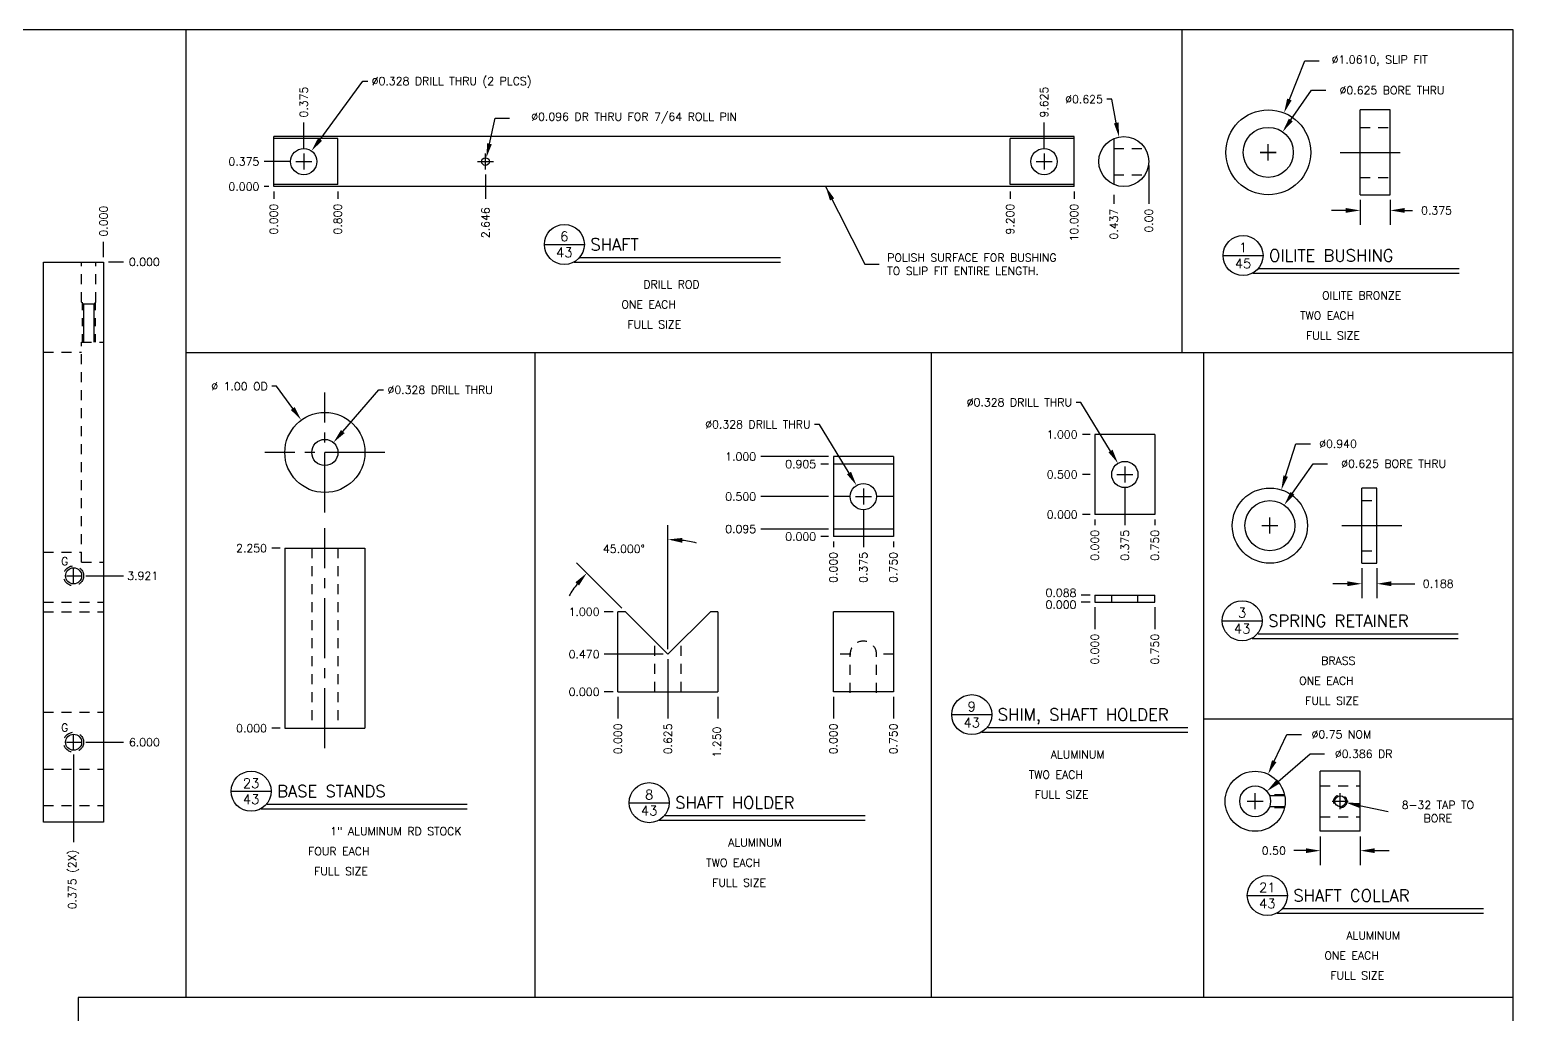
# Model space of a CAD drawing. Extents: x 0 to 33, y 0 to 21.
# Drawn here: x 14.46 to 33, y 8.7 to 21 of the extents above; entities that cross this region are included whole.
import ezdxf
from ezdxf.enums import TextEntityAlignment as Align

# ---------------------------------------------------------------- set-up
doc = ezdxf.new("R2010")
doc.units = 0
doc.header["$MEASUREMENT"] = 0
for name, pattern in [('CENTER2', [1.125, 0.75, -0.125, 0.125, -0.125]), ('DASHEDTHIN0', [0.157, 0.098, -0.059]), ('HIDDEN2', [0.1875, 0.125, -0.0625])]:
    doc.linetypes.add(name, pattern=pattern)
doc.layers.get('0').update_dxf_attribs({"linetype": 'CONTINUOUS'})
doc.layers.get('DEFPOINTS').update_dxf_attribs({"linetype": 'CONTINUOUS'})
for name, color, linetype in [('BORDER', 5, 'CONTINUOUS'), ('CENTER', 4, 'CENTER2'), ('DIM', 1, 'CONTINUOUS'), ('HIDDEN2', 6, 'HIDDEN2'), ('OBJECT', 3, 'CONTINUOUS'), ('TEXT', 1, 'CONTINUOUS')]:
    doc.layers.add(name, color=color, linetype=linetype)
doc.styles.add('ROMANS', font='romans')
doc.styles.add('SIMPLEX', font='simplex.shx')
doc.dimstyles.new('ESGMECH', dxfattribs={"dimtxt": 0.1, "dimasz": 0.18, "dimexe": 0.18, "dimexo": 0.0625, "dimgap": 0.06, "dimtad": 0, "dimtih": 1, "dimtoh": 1, "dimdec": 3, "dimzin": 0, "dimdsep": 46, "dimtxsty": 'SIMPLEX', "dimcen": 0.09, "dimclrd": 1, "dimclre": 1, "dimclrt": 1, "dimadec": 0, "dimazin": 0, "dimtfac": 1, "dimtdec": 4, "dimtofl": 0, "dimtmove": 0, "dimatfit": 3, "dimfxl": 1, "dimtolj": 1, "dimtzin": 0, "dimarcsym": 0})
doc.dimstyles.get("Standard").update_dxf_attribs({"dimtxt": 0.1, "dimasz": 0.18, "dimexe": 0.18, "dimexo": 0.063, "dimgap": 0.1, "dimtad": 0, "dimtih": 1, "dimtoh": 1, "dimdec": 3, "dimzin": 0, "dimdsep": 46, "dimtxsty": 'SIMPLEX', "dimcen": 0.1, "dimclrd": 1, "dimclre": 1, "dimclrt": 1, "dimadec": 0, "dimazin": 0, "dimtfac": 0.8, "dimtdec": 0, "dimtofl": 0, "dimtmove": 0, "dimatfit": 0, "dimfxl": 1, "dimtolj": 1, "dimtzin": 0, "dimarcsym": 0})
doc.dimstyles.new('STANDARD$0', dxfattribs={"dimtxt": 0.1, "dimasz": 0.18, "dimexe": 0.18, "dimexo": 0.063, "dimgap": 0.1, "dimtad": 0, "dimtih": 1, "dimtoh": 1, "dimdec": 3, "dimzin": 0, "dimdsep": 46, "dimtxsty": 'SIMPLEX', "dimcen": 0.1, "dimclrd": 1, "dimclre": 1, "dimclrt": 1, "dimadec": 0, "dimazin": 0, "dimtfac": 0.8, "dimtdec": 0, "dimtofl": 0, "dimtmove": 0, "dimatfit": 0, "dimfxl": 1, "dimtolj": 1, "dimtzin": 0, "dimarcsym": 0})
doc.dimstyles.new('STANDARD$3', dxfattribs={"dimtxt": 0.1, "dimasz": 0.18, "dimexe": 0.18, "dimexo": 0.063, "dimgap": 0.1, "dimtad": 0, "dimtih": 1, "dimtoh": 1, "dimdec": 3, "dimzin": 0, "dimdsep": 46, "dimtxsty": 'SIMPLEX', "dimcen": 0.1, "dimclrd": 1, "dimclre": 1, "dimclrt": 1, "dimadec": 0, "dimazin": 0, "dimtfac": 0.8, "dimtdec": 3, "dimtofl": 0, "dimtmove": 0, "dimatfit": 0, "dimfxl": 1, "dimtolj": 1, "dimtzin": 0, "dimarcsym": 0})
doc.dimstyles.new('STANDARD$6', dxfattribs={"dimtxt": 0.1, "dimasz": 0.18, "dimexe": 0.18, "dimexo": 0.063, "dimgap": 0.1, "dimtad": 0, "dimtih": 1, "dimtoh": 1, "dimdec": 3, "dimzin": 0, "dimdsep": 46, "dimtxsty": 'SIMPLEX', "dimcen": 0.1, "dimclrd": 1, "dimclre": 1, "dimclrt": 1, "dimadec": 0, "dimazin": 0, "dimtfac": 0.8, "dimtdec": 0, "dimtofl": 0, "dimtmove": 0, "dimatfit": 3, "dimfxl": 1, "dimtolj": 1, "dimtzin": 0, "dimarcsym": 0})
doc.dimstyles.new('STANDARD$7', dxfattribs={"dimtxt": 0.1, "dimasz": 0.18, "dimexe": 0.18, "dimexo": 0.063, "dimgap": 0.1, "dimtad": 0, "dimtih": 1, "dimtoh": 1, "dimdec": 3, "dimzin": 0, "dimdsep": 46, "dimtxsty": 'SIMPLEX', "dimcen": 0.1, "dimclrd": 1, "dimclre": 1, "dimclrt": 1, "dimadec": 0, "dimazin": 0, "dimtfac": 0.8, "dimtdec": 3, "dimtofl": 0, "dimtmove": 0, "dimatfit": 0, "dimfxl": 1, "dimtolj": 1, "dimtzin": 0, "dimarcsym": 0})

# ---------------------------------------------------------------- blocks, each defined once
blk = doc.blocks.new('*D28')
at = {"color": 1, "linetype": 'ByBlock', "transparency": 16777216}
blk.add_line((13.964, 44.949), (13.964, 45.137), dxfattribs=at)
at = {"layer": 'DEFPOINTS', "color": 0, "linetype": 'ByBlock', "transparency": 16777216}
for p in [(13.964, 45.137), (13.964, 44.887), (13.964, 44.887)]:
    blk.add_point(p, dxfattribs=at)
at = {"color": 1, "linetype": 'ByBlock', "transparency": 16777216, "insert": (13.964, 45.397), "char_height": 0.1, "attachment_point": 5, "rotation": 90, "style": 'SIMPLEX'}
blk.add_mtext('\\A1;0.000', dxfattribs=at)
blk = doc.blocks.new('*D29')
at = {"color": 1, "linetype": 'ByBlock', "transparency": 16777216}
blk.add_line((14.027, 44.887), (14.214, 44.887), dxfattribs=at)
at = {"layer": 'DEFPOINTS', "color": 0, "linetype": 'ByBlock', "transparency": 16777216}
for p in [(13.964, 44.887), (13.964, 44.887), (14.214, 44.887)]:
    blk.add_point(p, dxfattribs=at)
at = {"color": 1, "linetype": 'ByBlock', "transparency": 16777216, "insert": (14.474, 44.887), "char_height": 0.1, "attachment_point": 5, "style": 'SIMPLEX'}
blk.add_mtext('\\A1;0.000', dxfattribs=at)
blk = doc.blocks.new('*D30')
at = {"color": 1, "linetype": 'ByBlock', "transparency": 16777216}
blk.add_line((13.742, 40.966), (14.214, 40.966), dxfattribs=at)
at = {"layer": 'DEFPOINTS', "color": 0, "linetype": 'ByBlock', "transparency": 16777216}
for p in [(13.964, 44.887), (13.679, 40.966), (14.214, 40.966)]:
    blk.add_point(p, dxfattribs=at)
at = {"color": 1, "linetype": 'ByBlock', "transparency": 16777216, "insert": (14.453, 40.966), "char_height": 0.1, "attachment_point": 5, "style": 'SIMPLEX'}
blk.add_mtext('\\A1;3.921', dxfattribs=at)
blk = doc.blocks.new('*D31')
at = {"color": 1, "linetype": 'ByBlock', "transparency": 16777216}
blk.add_line((13.742, 38.887), (14.214, 38.887), dxfattribs=at)
at = {"layer": 'DEFPOINTS', "color": 0, "linetype": 'ByBlock', "transparency": 16777216}
for p in [(13.964, 44.887), (13.679, 38.887), (14.214, 38.887)]:
    blk.add_point(p, dxfattribs=at)
at = {"color": 1, "linetype": 'ByBlock', "transparency": 16777216, "insert": (14.474, 38.887), "char_height": 0.1, "attachment_point": 5, "style": 'SIMPLEX'}
blk.add_mtext('\\A1;6.000', dxfattribs=at)
blk = doc.blocks.new('*D32')
at = {"color": 1, "linetype": 'ByBlock', "transparency": 16777216}
blk.add_line((13.589, 38.734), (13.589, 37.637), dxfattribs=at)
at = {"layer": 'DEFPOINTS', "color": 0, "linetype": 'ByBlock', "transparency": 16777216}
for p in [(13.964, 44.887), (13.589, 38.797), (13.589, 37.637)]:
    blk.add_point(p, dxfattribs=at)
at = {"color": 1, "linetype": 'ByBlock', "transparency": 16777216, "insert": (13.589, 37.172), "char_height": 0.1, "attachment_point": 5, "rotation": 90, "style": 'SIMPLEX'}
blk.add_mtext('\\A1;{0.375 (2X)}', dxfattribs=at)
blk = doc.blocks.new('*D69')
at = {"color": 1, "linetype": 'ByBlock', "transparency": 16777216}
for p, q in [((65.086, 10.388), (65.279, 10.872)), ((65.279, 10.872), (65.459, 10.872)), ((64.822, 9.628), (64.822, 9.828)), ((64.722, 9.728), (64.922, 9.728))]:
    blk.add_line(p, q, dxfattribs=at)
blk.add_solid([(65.058, 10.399), (65.114, 10.377), (65.019, 10.221)], dxfattribs=at)
at = {"layer": 'DEFPOINTS', "color": 0, "linetype": 'ByBlock', "transparency": 16777216}
for p in [(65.019, 10.221), (64.625, 9.235)]:
    blk.add_point(p, dxfattribs=at)
at = {"color": 1, "linetype": 'ByBlock', "transparency": 16777216, "insert": (66.214, 10.872), "char_height": 0.1, "attachment_point": 5, "style": 'SIMPLEX'}
blk.add_mtext('\\A1;{\\Fsimplex;∅1.0610, SLIP FIT}', dxfattribs=at)
blk = doc.blocks.new('*D70')
at = {"color": 1, "linetype": 'ByBlock', "transparency": 16777216}
for p, q in [((65.97, 9.134), (65.97, 8.822)), ((66.345, 9.134), (66.345, 8.822)), ((65.79, 9.002), (65.61, 9.002)), ((66.525, 9.002), (66.625, 9.002))]:
    blk.add_line(p, q, dxfattribs=at)
for points in [[(65.79, 9.032), (65.79, 8.972), (65.97, 9.002)], [(66.525, 9.032), (66.525, 8.972), (66.345, 9.002)]]:
    blk.add_solid(points, dxfattribs=at)
at = {"layer": 'DEFPOINTS', "color": 0, "linetype": 'ByBlock', "transparency": 16777216}
for p in [(65.97, 9.197), (66.345, 9.197), (66.345, 9.002)]:
    blk.add_point(p, dxfattribs=at)
at = {"color": 1, "linetype": 'ByBlock', "transparency": 16777216, "insert": (66.925, 9.002), "char_height": 0.1, "attachment_point": 5, "style": 'SIMPLEX'}
blk.add_mtext('\\A1;0.375', dxfattribs=at)
blk = doc.blocks.new('*D71')
at = {"color": 1, "linetype": 'ByBlock', "transparency": 16777216}
for p, q in [((65.104, 10.132), (65.362, 10.503)), ((65.362, 10.503), (65.542, 10.503)), ((64.822, 9.628), (64.822, 9.828)), ((64.722, 9.728), (64.922, 9.728))]:
    blk.add_line(p, q, dxfattribs=at)
blk.add_solid([(65.079, 10.149), (65.128, 10.115), (65.001, 9.984)], dxfattribs=at)
at = {"layer": 'DEFPOINTS', "color": 0, "linetype": 'ByBlock', "transparency": 16777216}
for p in [(65.001, 9.984), (64.644, 9.471)]:
    blk.add_point(p, dxfattribs=at)
at = {"color": 1, "linetype": 'ByBlock', "transparency": 16777216, "insert": (66.368, 10.503), "char_height": 0.1, "attachment_point": 5, "style": 'SIMPLEX'}
blk.add_mtext('\\A1;{\\Fsimplex;∅0.625 BORE THRU}', dxfattribs=at)
blk = doc.blocks.new('*D73')
at = {"color": 1, "linetype": 'ByBlock', "transparency": 16777216}
for p, q in [((22.36, 19.395), (22.432, 19.717)), ((22.432, 19.717), (22.612, 19.717)), ((22.21, 19.173), (22.41, 19.173)), ((22.31, 19.073), (22.31, 19.273))]:
    blk.add_line(p, q, dxfattribs=at)
blk.add_solid([(22.331, 19.402), (22.389, 19.389), (22.32, 19.22)], dxfattribs=at)
at = {"layer": 'DEFPOINTS', "color": 0, "linetype": 'ByBlock', "transparency": 16777216}
for p in [(22.299, 19.126), (22.32, 19.22)]:
    blk.add_point(p, dxfattribs=at)
at = {"color": 1, "linetype": 'ByBlock', "transparency": 16777216, "insert": (24.167, 19.717), "char_height": 0.1, "attachment_point": 5, "style": 'SIMPLEX'}
blk.add_mtext('\\A1;{∅0.096 DR THRU FOR 7/64 ROLL PIN}', dxfattribs=at)
blk = doc.blocks.new('*D72')
at = {"color": 1, "linetype": 'ByBlock', "transparency": 16777216}
blk.add_line((22.31, 19.01), (22.31, 18.707), dxfattribs=at)
at = {"layer": 'DEFPOINTS', "color": 0, "linetype": 'ByBlock', "transparency": 16777216}
for p in [(22.31, 19.073), (19.664, 18.86), (22.31, 18.707)]:
    blk.add_point(p, dxfattribs=at)
at = {"color": 1, "linetype": 'ByBlock', "transparency": 16777216, "insert": (22.31, 18.409), "char_height": 0.1, "attachment_point": 5, "rotation": 90, "style": 'SIMPLEX'}
blk.add_mtext('\\A1;2.646', dxfattribs=at)
blk = doc.blocks.new('*D76')
at = {"color": 1, "linetype": 'ByBlock', "transparency": 16777216}
for p, q in [((42.71, 15.781), (42.839, 16.184)), ((42.839, 16.184), (43.019, 16.184)), ((42.513, 15.062), (42.513, 15.262)), ((42.413, 15.162), (42.613, 15.162))]:
    blk.add_line(p, q, dxfattribs=at)
blk.add_solid([(42.682, 15.79), (42.739, 15.772), (42.656, 15.609)], dxfattribs=at)
at = {"layer": 'DEFPOINTS', "color": 0, "linetype": 'ByBlock', "transparency": 16777216}
for p in [(42.656, 15.609), (42.371, 14.714)]:
    blk.add_point(p, dxfattribs=at)
at = {"color": 1, "linetype": 'ByBlock', "transparency": 16777216, "insert": (43.364, 16.184), "char_height": 0.1, "attachment_point": 5, "style": 'SIMPLEX'}
blk.add_mtext('\\A1;∅0.940', dxfattribs=at)
blk = doc.blocks.new('*D74')
at = {"color": 1, "linetype": 'ByBlock', "transparency": 16777216}
for p, q in [((42.795, 15.566), (43.053, 15.936)), ((43.053, 15.936), (43.233, 15.936)), ((42.513, 15.062), (42.513, 15.262)), ((42.413, 15.162), (42.613, 15.162))]:
    blk.add_line(p, q, dxfattribs=at)
blk.add_solid([(42.77, 15.583), (42.819, 15.549), (42.692, 15.418)], dxfattribs=at)
at = {"layer": 'DEFPOINTS', "color": 0, "linetype": 'ByBlock', "transparency": 16777216}
for p in [(42.692, 15.418), (42.334, 14.905)]:
    blk.add_point(p, dxfattribs=at)
at = {"color": 1, "linetype": 'ByBlock', "transparency": 16777216, "insert": (44.059, 15.936), "char_height": 0.1, "attachment_point": 5, "style": 'SIMPLEX'}
blk.add_mtext('\\A1;{\\Fsimplex;∅0.625 BORE THRU}', dxfattribs=at)
blk = doc.blocks.new('*D75')
at = {"color": 1, "linetype": 'ByBlock', "transparency": 16777216}
for p, q in [((43.661, 14.629), (43.661, 14.256)), ((43.849, 14.629), (43.849, 14.256)), ((43.481, 14.436), (43.301, 14.436)), ((44.029, 14.436), (44.326, 14.436))]:
    blk.add_line(p, q, dxfattribs=at)
for points in [[(43.481, 14.466), (43.481, 14.406), (43.661, 14.436)], [(44.029, 14.466), (44.029, 14.406), (43.849, 14.436)]]:
    blk.add_solid(points, dxfattribs=at)
at = {"layer": 'DEFPOINTS', "color": 0, "linetype": 'ByBlock', "transparency": 16777216}
for p in [(43.661, 14.692), (43.849, 14.692), (43.849, 14.436)]:
    blk.add_point(p, dxfattribs=at)
at = {"color": 1, "linetype": 'ByBlock', "transparency": 16777216, "insert": (44.616, 14.436), "char_height": 0.1, "attachment_point": 5, "style": 'SIMPLEX'}
blk.add_mtext('\\A1;0.188', dxfattribs=at)
blk = doc.blocks.new('*D77')
at = {"color": 1, "linetype": 'ByBlock', "transparency": 16777216}
for p, q in [((20.17, 9.495), (20.17, 11.047)), ((19.595, 10.007), (19.028, 10.574))]:
    blk.add_line(p, q, dxfattribs=at)
for start, end in [(75.6148, 82.8074), (142.1926, 149.3852)]:
    blk.add_arc((20.17, 9.432), 1.435, start, end, dxfattribs=at)
for points in [[(20.348, 10.826), (20.352, 10.886), (20.17, 10.867)], [(19.014, 10.332), (19.059, 10.292), (19.156, 10.447)]]:
    blk.add_solid(points, dxfattribs=at)
at = {"layer": 'DEFPOINTS', "color": 0, "linetype": 'ByBlock', "transparency": 16777216}
for p in [(19.799, 10.818), (19.64, 9.963), (20.17, 9.432), (20.17, 9.372), (20.17, 8.628)]:
    blk.add_point(p, dxfattribs=at)
at = {"color": 1, "linetype": 'ByBlock', "transparency": 16777216, "insert": (19.619, 10.749), "char_height": 0.1, "attachment_point": 5, "style": 'SIMPLEX'}
blk.add_mtext('\\A1;45.000°', dxfattribs=at)
blk = doc.blocks.new('*D78')
at = {"color": 1, "linetype": 'ByBlock', "transparency": 16777216}
for p, q in [((30.057, 11.603), (30.462, 11.952)), ((30.462, 11.952), (30.642, 11.952)), ((29.674, 11.359), (29.874, 11.359)), ((29.774, 11.259), (29.774, 11.459))]:
    blk.add_line(p, q, dxfattribs=at)
blk.add_solid([(30.037, 11.625), (30.077, 11.58), (29.921, 11.485)], dxfattribs=at)
at = {"layer": 'DEFPOINTS', "color": 0, "linetype": 'ByBlock', "transparency": 16777216}
for p in [(29.921, 11.485), (29.628, 11.233)]:
    blk.add_point(p, dxfattribs=at)
at = {"color": 1, "linetype": 'ByBlock', "transparency": 16777216, "insert": (31.13, 11.952), "char_height": 0.1, "attachment_point": 5, "style": 'SIMPLEX'}
blk.add_mtext('\\A1;{∅0.386 DR}', dxfattribs=at)
blk = doc.blocks.new('*D79')
at = {"color": 1, "linetype": 'ByBlock', "transparency": 16777216}
for p, q in [((28.752, 37.936), (28.911, 38.271)), ((28.911, 38.271), (29.091, 38.271)), ((28.514, 37.335), (28.514, 37.535)), ((28.414, 37.435), (28.614, 37.435))]:
    blk.add_line(p, q, dxfattribs=at)
blk.add_solid([(28.725, 37.949), (28.779, 37.923), (28.675, 37.773)], dxfattribs=at)
at = {"layer": 'DEFPOINTS', "color": 0, "linetype": 'ByBlock', "transparency": 16777216}
for p in [(28.675, 37.773), (28.353, 37.096)]:
    blk.add_point(p, dxfattribs=at)
at = {"color": 1, "linetype": 'ByBlock', "transparency": 16777216, "insert": (29.591, 38.271), "char_height": 0.1, "attachment_point": 5, "style": 'SIMPLEX'}
blk.add_mtext('\\A1;{∅0.75 NOM}', dxfattribs=at)
blk = doc.blocks.new('*D80')
at = {"color": 1, "linetype": 'ByBlock', "transparency": 16777216}
for p, q in [((29.327, 36.997), (29.327, 36.638)), ((29.827, 36.997), (29.827, 36.638)), ((29.147, 36.818), (28.999, 36.818)), ((30.007, 36.818), (30.187, 36.818))]:
    blk.add_line(p, q, dxfattribs=at)
for points in [[(29.147, 36.848), (29.147, 36.788), (29.327, 36.818)], [(30.007, 36.848), (30.007, 36.788), (29.827, 36.818)]]:
    blk.add_solid(points, dxfattribs=at)
at = {"layer": 'DEFPOINTS', "color": 0, "linetype": 'ByBlock', "transparency": 16777216}
for p in [(29.327, 37.06), (29.827, 37.06), (29.327, 36.818)]:
    blk.add_point(p, dxfattribs=at)
at = {"color": 1, "linetype": 'ByBlock', "transparency": 16777216, "insert": (28.747, 36.818), "char_height": 0.1, "attachment_point": 5, "style": 'SIMPLEX'}
blk.add_mtext('\\A1;0.50', dxfattribs=at)
blk = doc.blocks.new('*D81')
at = {"color": 1, "linetype": 'ByBlock', "transparency": 16777216}
for p, q in [((30.738, 11.359), (30.938, 11.359)), ((30.838, 11.259), (30.838, 11.459)), ((31.08, 11.307), (31.436, 11.23))]:
    blk.add_line(p, q, dxfattribs=at)
blk.add_solid([(31.086, 11.336), (31.074, 11.278), (30.904, 11.345)], dxfattribs=at)
at = {"layer": 'DEFPOINTS', "color": 0, "linetype": 'ByBlock', "transparency": 16777216}
for p in [(30.771, 11.373), (30.904, 11.345)]:
    blk.add_point(p, dxfattribs=at)
at = {"color": 1, "linetype": 'ByBlock', "transparency": 16777216, "insert": (32.057, 11.23), "char_height": 0.1, "attachment_point": 5, "style": 'SIMPLEX'}
blk.add_mtext('\\A1;{8-32 TAP T}{O}\\P{BORE }', dxfattribs=at)
blk = doc.blocks.new('P-TITLE')
at = {"layer": 'OBJECT'}
for p, q in [((-1.562, -0.638), (-1.062, -0.638)), ((1.387, -0.862), (-1.188, -0.862)), ((-1.113, -0.8), (1.387, -0.8))]:
    blk.add_line(p, q, dxfattribs=at)
blk.add_circle((-1.312, -0.638), 0.25, dxfattribs=at)
at = {"layer": 'OBJECT', "style": 'ROMANS'}
for tag, p in [('NO.', (-1.312, -0.538)), ('PAGE', (-1.312, -0.738))]:
    blk.add_attdef(tag, text='', height=0.12, dxfattribs=at).set_placement(p, align=Align.MIDDLE)
for tag, p, height in [('DESCRIPTION', (-0.988, -0.712), 0.15), ('MATERIAL', (-0.325, -1.188), 0.1), ('#_REQUIRED', (-0.6, -1.438), 0.1), ('SCALE', (-0.525, -1.688), 0.1)]:
    blk.add_attdef(tag, p, '', height=height, dxfattribs=at)
at = {"layer": 'OBJECT', "style": 'ROMANS', "flags": 2}
for tag, p in [('MATERIAL:', (-1.163, -1.188)), ('REQD:', (-1.163, -1.438)), ('SCALE:', (-1.163, -1.688))]:
    blk.add_attdef(tag, p, '', height=0.1, dxfattribs=at)

msp = doc.modelspace()

# ---------------------------------------------------------------- linework, layer by layer
at = {"layer": 'BORDER'}
for p, q in [((33, 21), (0, 21)), ((16.4117, 21), (16.4117, 8.9079)), ((28.8564, 21), (28.8564, 16.9667)), ((33, 0), (33, 21)), ((16.4117, 16.9667), (33, 16.9667)), ((20.7731, 16.9667), (20.7731, 8.9079)), ((25.7256, 16.9667), (25.7256, 8.9079)), ((29.1296, 16.9667), (29.1296, 8.9079)), ((29.1296, 12.3907), (33, 12.3907)), ((33, 8.9079), (15.0666, 8.9079)), ((15.0666, 8.9079), (15.0666, 0))]:
    msp.add_line(p, q, dxfattribs=at)
at = {"layer": 'CENTER'}
for p, q in [((30.8364, 19.4673), (31.7114, 19.4673)), ((18.1508, 14.9676), (18.1508, 16.4676)), ((18.9008, 15.7176), (17.4008, 15.7176)), ((18.1508, 12.0216), (18.1508, 14.7716)), ((30.8566, 14.8032), (31.7316, 14.8032))]:
    msp.add_line(p, q, dxfattribs=at)
at = {"layer": 'DIM'}
for p, q in [((18.0905, 19.6291), (18.6258, 20.3572)), ((18.6258, 20.3572), (18.6858, 20.3572)), ((27.9817, 20.1308), (27.9217, 20.1308)), ((28.0393, 19.8354), (27.9817, 20.1308)), ((17.8868, 19.5119), (17.8868, 19.8422)), ((27.1368, 19.5119), (27.1368, 19.8422)), ((17.7268, 19.3519), (17.3925, 19.3519)), ((17.7868, 19.3519), (17.9868, 19.3519)), ((17.8868, 19.4519), (17.8868, 19.2519)), ((27.0368, 19.3519), (27.2368, 19.3519)), ((27.1368, 19.4519), (27.1368, 19.2519)), ((28.4458, 19.3046), (28.4458, 18.8237)), ((17.4518, 19.0394), (17.3925, 19.0394)), ((17.5118, 18.9794), (17.5118, 18.8862)), ((18.3118, 18.9794), (18.3118, 18.8862)), ((26.7118, 18.9794), (26.7118, 18.8862)), ((27.5118, 18.9794), (27.5118, 18.8862)), ((28.0083, 18.9384), (28.0083, 18.8237)), ((17.548, 16.5443), (17.488, 16.5443)), ((17.7502, 16.267), (17.548, 16.5443)), ((18.375, 15.9785), (18.8234, 16.5004)), ((18.8234, 16.5004), (18.8834, 16.5004)), ((27.5964, 16.3438), (27.5364, 16.3438)), ((27.9672, 15.7358), (27.5964, 16.3438)), ((24.329, 16.0682), (24.269, 16.0682)), ((24.6998, 15.4602), (24.329, 16.0682)), ((27.7113, 15.9421), (27.6162, 15.9421)), ((24.4439, 15.6665), (23.5988, 15.6665)), ((24.4439, 15.5719), (24.3488, 15.5719)), ((27.7113, 15.4421), (27.6162, 15.4421)), ((28.0463, 15.4421), (28.2463, 15.4421)), ((28.0463, 15.4421), (28.2463, 15.4421)), ((28.1463, 15.5421), (28.1463, 15.3421)), ((28.1463, 15.5421), (28.1463, 15.3421)), ((24.8789, 15.2665), (24.8789, 15.0665)), ((24.8789, 15.2665), (24.8789, 15.0665)), ((28.1463, 15.2821), (28.1463, 14.8101)), ((24.4439, 15.1665), (23.5988, 15.1665)), ((24.7789, 15.1665), (24.9789, 15.1665)), ((24.7789, 15.1665), (24.9789, 15.1665)), ((24.8789, 15.0065), (24.8789, 14.5345)), ((27.7113, 14.9421), (27.6162, 14.9421)), ((27.7713, 14.8821), (27.7713, 14.8101)), ((28.5213, 14.8821), (28.5213, 14.8101)), ((24.4439, 14.7612), (23.5988, 14.7612)), ((24.4439, 14.6665), (24.3488, 14.6665)), ((17.5908, 14.5216), (17.4876, 14.5216)), ((24.5039, 14.6065), (24.5039, 14.5345)), ((25.2539, 14.6065), (25.2539, 14.5345)), ((27.7113, 13.9344), (27.6011, 13.9344)), ((21.7524, 13.7266), (21.6423, 13.7266)), ((27.7113, 13.8464), (27.6011, 13.8464)), ((27.7713, 13.7864), (27.7713, 13.5118)), ((28.5213, 13.7864), (28.5213, 13.5118)), ((22.3774, 13.1962), (21.6423, 13.1962)), ((22.4374, 13.1362), (22.4374, 12.3919)), ((21.7524, 12.7266), (21.6423, 12.7266)), ((21.8124, 12.6666), (21.8124, 12.3919)), ((23.0624, 12.6666), (23.0624, 12.3919)), ((24.5039, 12.6666), (24.5039, 12.3919)), ((25.2539, 12.6666), (25.2539, 12.3919)), ((17.5908, 12.2716), (17.4876, 12.2716))]:
    msp.add_line(p, q, dxfattribs=at)
at = {"layer": 'DIM', "color": 1, "linetype": 'Continuous'}
for p, q in [((14.9214, 14.1762), (15.1014, 14.1762)), ((15.0114, 14.0862), (15.0114, 14.2662)), ((14.9214, 12.0972), (15.1014, 12.0972)), ((15.0114, 12.0072), (15.0114, 12.1872))]:
    msp.add_line(p, q, dxfattribs=at)
at = {"layer": 'DIM'}
for points in [[(28.0687, 19.8411), (28.0098, 19.8296), (28.0737, 19.6587)], [(18.1147, 19.6113), (18.0664, 19.6468), (17.9839, 19.484)], [(17.7744, 16.2847), (17.726, 16.2493), (17.8563, 16.1216)], [(18.3978, 15.9589), (18.3522, 15.998), (18.2577, 15.8419)], [(27.9928, 15.7514), (27.9416, 15.7202), (28.0609, 15.5821)], [(24.7254, 15.4759), (24.6741, 15.4446), (24.7935, 15.3066)]]:
    msp.add_solid(points, dxfattribs=at)
at = {"layer": 'HIDDEN2'}
for p, q in [((31.0864, 19.7798), (31.4614, 19.7798)), ((28.0083, 19.5159), (28.3993, 19.5159)), ((28.0083, 19.1879), (28.3993, 19.1879)), ((31.0864, 19.1548), (31.4614, 19.1548)), ((15.1089, 17.5972), (15.1089, 18.0972)), ((15.2889, 17.5972), (15.2889, 18.0972)), ((15.1094, 14.3472), (15.1094, 17.0972)), ((15.1094, 17.0972), (15.3864, 17.0972)), ((14.6364, 16.9722), (15.1094, 16.9722)), ((31.1066, 15.1157), (31.2941, 15.1157)), ((14.6364, 14.4722), (15.1094, 14.4722)), ((17.9868, 14.5216), (17.9868, 12.2716)), ((18.3148, 14.5216), (18.3148, 12.2716)), ((31.1066, 14.4907), (31.2941, 14.4907)), ((15.1094, 14.3472), (15.3864, 14.3472)), ((27.9823, 13.8464), (27.9823, 13.9344)), ((28.3103, 13.8464), (28.3103, 13.9344)), ((14.6364, 13.8472), (15.3864, 13.8472)), ((14.6364, 13.7272), (15.3864, 13.7272)), ((22.2734, 12.7266), (22.2734, 13.3602)), ((22.6014, 12.7266), (22.6014, 13.3602)), ((24.7144, 13.1962), (24.5039, 13.1962)), ((24.7149, 12.7142), (24.7149, 13.2085)), ((25.0429, 12.7142), (25.0429, 13.2085)), ((25.2539, 13.1962), (25.0429, 13.1962)), ((14.6364, 12.4722), (15.3864, 12.4722)), ((14.6364, 11.7612), (15.3864, 11.7612)), ((30.5875, 11.5522), (31.0875, 11.5522)), ((14.6364, 11.3082), (15.3864, 11.3082)), ((30.1404, 11.4412), (29.9491, 11.4412)), ((30.1404, 11.2772), (29.9491, 11.2772)), ((30.5875, 11.1662), (31.0875, 11.1662))]:
    msp.add_line(p, q, dxfattribs=at)
at = {"layer": 'HIDDEN2', "linetype": 'Continuous'}
for p, q in [((15.1089, 17.5972), (15.1338, 17.5723)), ((15.1338, 17.5723), (15.1338, 17.0972)), ((15.2639, 17.5723), (15.1338, 17.5723)), ((15.2889, 17.5972), (15.2639, 17.5723)), ((15.2639, 17.5723), (15.2639, 17.0972))]:
    msp.add_line(p, q, dxfattribs=at)
at = {"layer": 'HIDDEN2', "linetype": 'DASHEDTHIN0'}
for p, q in [((15.1169, 17.5972), (15.1169, 17.0972)), ((15.2809, 17.5972), (15.2809, 17.0972))]:
    msp.add_line(p, q, dxfattribs=at)
at = {"layer": 'HIDDEN2'}
for centre, radius in [((15.0114, 14.1762), 0.125), ((15.0114, 12.0972), 0.125), ((30.8375, 11.3592), 0.082)]:
    msp.add_circle(centre, radius, dxfattribs=at)
msp.add_arc((24.8789, 13.1962), 0.1645, 355.70565, 184.29435, dxfattribs=at)
at = {"layer": 'OBJECT'}
for p, q in [((31.0864, 18.9366), (31.0864, 19.9981)), ((31.4614, 19.9981), (31.0864, 19.9981)), ((31.4614, 18.9366), (31.4614, 19.9981)), ((27.5118, 19.6644), (17.5118, 19.6644)), ((17.5118, 19.0394), (17.5118, 19.6644)), ((27.5118, 19.0394), (27.5118, 19.6644)), ((18.3118, 19.6383), (17.5118, 19.6383)), ((18.3118, 19.0655), (18.3118, 19.6383)), ((26.7118, 19.0655), (26.7118, 19.6383)), ((27.5118, 19.6383), (26.7118, 19.6383)), ((28.0083, 19.6383), (28.0083, 19.0655)), ((18.3118, 19.0655), (17.5118, 19.0655)), ((27.5118, 19.0394), (17.5118, 19.0394)), ((27.5118, 19.0655), (26.7118, 19.0655)), ((31.0864, 18.9366), (31.4614, 18.9366)), ((28.5213, 15.9421), (27.7713, 15.9421)), ((27.7713, 15.9421), (27.7713, 14.9421)), ((28.5213, 15.9421), (28.5213, 14.9421)), ((25.2539, 15.6665), (24.5039, 15.6665)), ((24.5039, 15.6665), (24.5039, 14.6665)), ((25.2539, 15.5719), (24.5039, 15.5719)), ((25.2539, 15.6665), (25.2539, 14.6665)), ((31.1066, 14.3332), (31.1066, 15.2732)), ((31.2941, 15.2732), (31.1066, 15.2732)), ((31.2941, 14.3332), (31.2941, 15.2732)), ((24.7149, 15.1665), (24.5039, 15.1665)), ((25.2539, 15.1665), (25.0429, 15.1665)), ((28.5213, 14.9421), (27.7713, 14.9421)), ((25.2539, 14.7612), (24.5039, 14.7612)), ((25.2539, 14.6665), (24.5039, 14.6665)), ((17.6508, 14.5216), (17.6508, 12.2716)), ((17.6508, 14.5216), (18.6508, 14.5216)), ((18.6508, 14.5216), (18.6508, 12.2716)), ((31.1066, 14.3332), (31.2941, 14.3332)), ((27.7713, 13.9344), (28.5213, 13.9344)), ((27.7713, 13.9344), (27.7713, 13.8464)), ((28.5213, 13.8464), (28.5213, 13.9344)), ((21.9071, 13.7266), (21.8124, 13.7266)), ((21.8124, 12.7266), (21.8124, 13.7266)), ((21.9071, 13.7266), (22.4374, 13.1962)), ((22.9677, 13.7266), (22.4374, 13.1962)), ((23.0624, 13.7266), (22.9677, 13.7266)), ((23.0624, 13.7266), (23.0624, 12.7266)), ((25.2539, 13.7266), (24.5039, 13.7266)), ((24.5039, 12.7266), (24.5039, 13.7266)), ((25.2539, 13.7266), (25.2539, 12.7266)), ((27.7713, 13.8464), (28.5213, 13.8464)), ((21.8124, 12.7266), (23.0624, 12.7266)), ((25.2539, 12.7266), (24.5039, 12.7266)), ((17.6508, 12.2716), (18.6508, 12.2716)), ((30.5875, 10.9842), (30.5875, 11.7342)), ((31.0875, 11.7342), (30.5875, 11.7342)), ((31.0875, 10.9842), (31.0875, 11.7342)), ((30.1432, 11.4272), (29.9551, 11.4272)), ((30.1432, 11.2912), (29.9551, 11.2912)), ((31.0875, 10.9842), (30.5875, 10.9842))]:
    msp.add_line(p, q, dxfattribs=at)
msp.add_lwpolyline([(14.6364, 11.0972), (14.6364, 18.0972), (15.3864, 18.0972), (15.3864, 11.0972)], close=True, dxfattribs=at)
for centre, radius in [((29.9384, 19.4673), 0.5308), ((28.1333, 19.3519), 0.3125), ((29.9384, 19.4673), 0.3125), ((17.8868, 19.3519), 0.164), ((27.1368, 19.3519), 0.164), ((20.1578, 19.3519), 0.048), ((18.1508, 15.7176), 0.5), ((18.1508, 15.7176), 0.164), ((28.1463, 15.4421), 0.164), ((24.8789, 15.1665), 0.164), ((29.9586, 14.8032), 0.47), ((29.9586, 14.8032), 0.3125), ((15.0114, 14.1762), 0.1005), ((15.0114, 12.0972), 0.1005), ((29.7744, 11.3592), 0.375), ((29.7744, 11.3592), 0.193), ((30.8375, 11.3592), 0.068)]:
    msp.add_circle(centre, radius, dxfattribs=at)

# ---------------------------------------------------------------- block references
at = {"layer": 'BORDER'}
ref = msp.add_blockref('P-TITLE', (22.4552, 18.9544), dxfattribs=at)
ref.add_attrib('SCALE', 'FULL SIZE', (21.9302, 17.2669), dxfattribs={"layer": 'TEXT', "height": 0.1, "style": 'ROMANS'})
ref.add_attrib('#_REQUIRED', 'ONE EACH', (21.8552, 17.5164), dxfattribs={"layer": 'TEXT', "height": 0.1, "style": 'ROMANS'})
ref.add_attrib('MATERIAL', 'DRILL ROD', (22.1302, 17.7669), dxfattribs={"layer": 'TEXT', "height": 0.1, "style": 'ROMANS'})
ref.add_attrib('NO.', '6', dxfattribs={"layer": 'TEXT', "height": 0.12, "style": 'ROMANS'}).set_placement((21.1427, 18.4169), align=Align.MIDDLE)
ref.add_attrib('DESCRIPTION', 'SHAFT', (21.4677, 18.2419), dxfattribs={"layer": 'OBJECT', "height": 0.15, "style": 'ROMANS'})
ref.add_attrib('PAGE', '43', dxfattribs={"layer": 'TEXT', "height": 0.12, "style": 'ROMANS'}).set_placement((21.1427, 18.2169), align=Align.MIDDLE)
ref = msp.add_blockref('P-TITLE', (30.935, 18.8162), dxfattribs=at)
ref.add_attrib('SCALE', 'FULL SIZE', (30.41, 17.1287), dxfattribs={"layer": 'TEXT', "height": 0.1, "style": 'ROMANS'})
ref.add_attrib('#_REQUIRED', 'TWO EACH', (30.335, 17.3782), dxfattribs={"layer": 'TEXT', "height": 0.1, "style": 'ROMANS'})
ref.add_attrib('MATERIAL', 'OILITE BRONZE', (30.61, 17.6287), dxfattribs={"layer": 'TEXT', "height": 0.1, "style": 'ROMANS'})
ref.add_attrib('NO.', '1', dxfattribs={"layer": 'TEXT', "height": 0.12, "style": 'ROMANS'}).set_placement((29.6225, 18.2787), align=Align.MIDDLE)
ref.add_attrib('DESCRIPTION', 'OILITE BUSHING', (29.9475, 18.1037), dxfattribs={"layer": 'OBJECT', "height": 0.15, "style": 'ROMANS'})
ref.add_attrib('PAGE', '45', dxfattribs={"layer": 'TEXT', "height": 0.12, "style": 'ROMANS'}).set_placement((29.6225, 18.0787), align=Align.MIDDLE)
ref = msp.add_blockref('P-TITLE', (30.924, 14.253), dxfattribs=at)
ref.add_attrib('SCALE', 'FULL SIZE', (30.399, 12.5655), dxfattribs={"layer": 'TEXT', "height": 0.1, "style": 'ROMANS'})
ref.add_attrib('#_REQUIRED', 'ONE EACH', (30.324, 12.815), dxfattribs={"layer": 'TEXT', "height": 0.1, "style": 'ROMANS'})
ref.add_attrib('MATERIAL', 'BRASS', (30.599, 13.0655), dxfattribs={"layer": 'TEXT', "height": 0.1, "style": 'ROMANS'})
ref.add_attrib('NO.', '3', dxfattribs={"layer": 'TEXT', "height": 0.12, "style": 'ROMANS'}).set_placement((29.6115, 13.7155), align=Align.MIDDLE)
ref.add_attrib('DESCRIPTION', 'SPRING RETAINER', (29.9365, 13.5405), dxfattribs={"layer": 'OBJECT', "height": 0.15, "style": 'ROMANS'})
ref.add_attrib('PAGE', '43', dxfattribs={"layer": 'TEXT', "height": 0.12, "style": 'ROMANS'}).set_placement((29.6115, 13.5155), align=Align.MIDDLE)
ref = msp.add_blockref('P-TITLE', (27.5455, 13.0801), dxfattribs=at)
ref.add_attrib('SCALE', 'FULL SIZE', (27.0205, 11.3926), dxfattribs={"layer": 'TEXT', "height": 0.1, "style": 'ROMANS'})
ref.add_attrib('#_REQUIRED', 'TWO EACH', (26.9455, 11.6421), dxfattribs={"layer": 'TEXT', "height": 0.1, "style": 'ROMANS'})
ref.add_attrib('MATERIAL', 'ALUMINUM', (27.2205, 11.8926), dxfattribs={"layer": 'TEXT', "height": 0.1, "style": 'ROMANS'})
ref.add_attrib('NO.', '9', dxfattribs={"layer": 'TEXT', "height": 0.12, "style": 'ROMANS'}).set_placement((26.233, 12.5426), align=Align.MIDDLE)
ref.add_attrib('DESCRIPTION', 'SHIM, SHAFT HOLDER', (26.558, 12.3676), dxfattribs={"layer": 'OBJECT', "height": 0.15, "style": 'ROMANS'})
ref.add_attrib('PAGE', '43', dxfattribs={"layer": 'TEXT', "height": 0.12, "style": 'ROMANS'}).set_placement((26.233, 12.3426), align=Align.MIDDLE)
ref = msp.add_blockref('P-TITLE', (18.5416, 12.1228), dxfattribs=at)
ref.add_attrib('SCALE', 'FULL SIZE', (18.0166, 10.4353), dxfattribs={"layer": 'TEXT', "height": 0.1, "style": 'ROMANS'})
ref.add_attrib('#_REQUIRED', 'FOUR EACH', (17.9416, 10.6849), dxfattribs={"layer": 'TEXT', "height": 0.1, "style": 'ROMANS'})
ref.add_attrib('MATERIAL', '1" ALUMINUM RD STOCK', (18.2166, 10.9353), dxfattribs={"layer": 'TEXT', "height": 0.1, "style": 'ROMANS'})
ref.add_attrib('NO.', '23', dxfattribs={"layer": 'TEXT', "height": 0.12, "style": 'ROMANS'}).set_placement((17.2291, 11.5853), align=Align.MIDDLE)
ref.add_attrib('DESCRIPTION', 'BASE STANDS', (17.5541, 11.4103), dxfattribs={"layer": 'OBJECT', "height": 0.15, "style": 'ROMANS'})
ref.add_attrib('PAGE', '43', dxfattribs={"layer": 'TEXT', "height": 0.12, "style": 'ROMANS'}).set_placement((17.2291, 11.3853), align=Align.MIDDLE)
ref = msp.add_blockref('P-TITLE', (23.515, 11.9802), dxfattribs=at)
ref.add_attrib('SCALE', 'FULL SIZE', (22.99, 10.2927), dxfattribs={"layer": 'TEXT', "height": 0.1, "style": 'ROMANS'})
ref.add_attrib('#_REQUIRED', 'TWO EACH', (22.915, 10.5422), dxfattribs={"layer": 'TEXT', "height": 0.1, "style": 'ROMANS'})
ref.add_attrib('MATERIAL', 'ALUMINUM', (23.19, 10.7927), dxfattribs={"layer": 'TEXT', "height": 0.1, "style": 'ROMANS'})
ref.add_attrib('NO.', '8', dxfattribs={"layer": 'TEXT', "height": 0.12, "style": 'ROMANS'}).set_placement((22.2025, 11.4427), align=Align.MIDDLE)
ref.add_attrib('DESCRIPTION', 'SHAFT HOLDER', (22.5275, 11.2677), dxfattribs={"layer": 'OBJECT', "height": 0.15, "style": 'ROMANS'})
ref.add_attrib('PAGE', '43', dxfattribs={"layer": 'TEXT', "height": 0.12, "style": 'ROMANS'}).set_placement((22.2025, 11.2427), align=Align.MIDDLE)
ref = msp.add_blockref('P-TITLE', (31.2385, 10.8202), dxfattribs=at)
ref.add_attrib('SCALE', 'FULL SIZE', (30.7135, 9.1327), dxfattribs={"layer": 'TEXT', "height": 0.1, "style": 'ROMANS'})
ref.add_attrib('#_REQUIRED', 'ONE EACH', (30.6385, 9.3822), dxfattribs={"layer": 'TEXT', "height": 0.1, "style": 'ROMANS'})
ref.add_attrib('MATERIAL', 'ALUMINUM', (30.9135, 9.6327), dxfattribs={"layer": 'TEXT', "height": 0.1, "style": 'ROMANS'})
ref.add_attrib('NO.', '21', dxfattribs={"layer": 'TEXT', "height": 0.12, "style": 'ROMANS'}).set_placement((29.926, 10.2827), align=Align.MIDDLE)
ref.add_attrib('DESCRIPTION', 'SHAFT COLLAR', (30.251, 10.1077), dxfattribs={"layer": 'OBJECT', "height": 0.15, "style": 'ROMANS'})
ref.add_attrib('PAGE', '43', dxfattribs={"layer": 'TEXT', "height": 0.12, "style": 'ROMANS'}).set_placement((29.926, 10.0827), align=Align.MIDDLE)

# ---------------------------------------------------------------- texts
at = {"layer": 'DIM', "style": 'SIMPLEX'}
for s, p in [('%%C0.328 DRILL THRU (2 PLCS)', (18.7358, 20.3072)), ('%%C0.328 DRILL THRU', (18.9334, 16.4504)), ('G', (14.854, 14.3085)), ('G', (14.854, 12.2295))]:
    msp.add_text(s, height=0.1, dxfattribs=at).set_placement(p)
for s, p in [('0.375', (17.9368, 19.9022)), ('9.625', (27.1868, 19.9022))]:
    msp.add_text(s, height=0.1, rotation=90, dxfattribs=at).set_placement(p)
for s, p in [('%%C0.625', (27.8717, 20.0808)), ('0.375', (17.3325, 19.3019)), ('0.000', (17.3325, 18.9894)), ('%%C 1.00 OD', (17.438, 16.4943)), ('%%c0.328 DRILL THRU', (27.4864, 16.2938)), ('%%c0.328 DRILL THRU', (24.219, 16.0182)), ('1.000', (27.5552, 15.8921)), ('1.000', (23.5388, 15.6165)), ('0.905', (24.2888, 15.5219)), ('0.500', (27.5552, 15.3921)), ('0.500', (23.5388, 15.1165)), ('0.000', (27.5562, 14.8921)), ('0.095', (23.5388, 14.7112)), ('0.000', (24.2888, 14.6165)), ('2.250', (17.4276, 14.4716)), ('0.088', (27.5411, 13.9142)), ('1.000', (21.5823, 13.6766)), ('0.000', (27.5411, 13.7663)), ('0.470', (21.5823, 13.1462)), ('0.000', (21.5823, 12.6766)), ('0.000', (17.4276, 12.2216))]:
    msp.add_text(s, height=0.1, dxfattribs=at).set_placement(p, align=Align.RIGHT)
for s, p in [('0.000', (17.5618, 18.8262)), ('0.800', (18.3618, 18.8262)), ('9.200', (26.7618, 18.8262)), ('10.000', (27.5618, 18.8262)), ('0.437', (28.0583, 18.7637)), ('0.00', (28.4958, 18.7637)), ('0.000', (27.8213, 14.7501)), ('0.375', (28.1963, 14.7501)), ('0.750', (28.5713, 14.7501)), ('0.000', (24.5539, 14.4745)), ('0.375', (24.9289, 14.4745)), ('0.750', (25.3039, 14.4745)), ('0.000', (27.8213, 13.4518)), ('0.750', (28.5713, 13.4518)), ('0.000', (21.8624, 12.3319)), ('0.625', (22.4874, 12.3319)), ('1.250', (23.0993, 12.2922)), ('0.000', (24.5539, 12.3319)), ('0.750', (25.3039, 12.3319))]:
    msp.add_text(s, height=0.1, rotation=90, dxfattribs=at).set_placement(p, align=Align.RIGHT)
at = {"layer": 'OBJECT', "color": 1, "insert": (25.1768, 18.0686), "char_height": 0.1, "attachment_point": 4, "style": 'SIMPLEX'}
msp.add_mtext('{POLISH SURFACE FOR BUSHING}\\P{TO SLIP FIT ENTIRE LENGTH.}', dxfattribs=at)

# ---------------------------------------------------------------- dimensions: what is measured, and where the dimension line sits
at = {"layer": 'DIM'}
for p1, p2, text, picture, middle, set_off in [((29.741504, 18.974431), (30.135256, 19.9602), '{\\Fsimplex;<>0, SLIP FIT}', '*D69', (31.330182, 20.611529), (-34.883805, 9.739463)), ((29.7597, 19.2109), (30.117, 19.7237), '{\\Fsimplex;<> BORE THRU}', '*D71', (31.4844, 20.242), (-34.8838, 9.7395)), ((29.7799, 14.5468), (30.1372, 15.0595), '{\\Fsimplex;<> BORE THRU}', '*D74', (31.5046, 15.5778), (-12.5546, -0.3585))]:
    dim = msp.add_diameter_dim_2p(p1=p1, p2=p2, text=text, dimstyle='STANDARD$3', dxfattribs=at)
    dim.commit()
    dim.dimension.update_dxf_attribs({"geometry": picture, "text_midpoint": middle, "dimtype": 163, "insert": set_off})
for feature_location, offset, dtype, origin, dimstyle, picture, middle, set_off in [((20.1578, 19.2519), (0, -0.3657), 1, (17.5118, 19.0394), 'STANDARD$6', '*D72', (20.1578, 18.5886), (-2.1522, 0.1792)), ((15.3863524578, 18.0971717461), (0, 0.25), 1, (15.3863524578, 18.0971717461), 'ESGMECH', '*D28', (15.3863524578, 18.6071717461), (1.4218614265, -26.7894038733)), ((15.1014, 14.1762), (0.535, 0), 0, (15.3864, 18.0972), 'ESGMECH', '*D30', (15.8749, 14.1762), (1.4219, -26.7894)), ((15.1014, 12.0972), (0.535, 0), 0, (15.3864, 18.0972), 'ESGMECH', '*D31', (15.8964, 12.0972), (1.4219, -26.7894)), ((15.3863524578, 18.0971717461), (0.25, 0), 0, (15.3863524578, 18.0971717461), 'ESGMECH', '*D29', (15.8963524578, 18.0971717461), (1.4218614265, -26.7894038733))]:
    dim = msp.add_ordinate_dim(feature_location=feature_location, offset=offset, dtype=dtype, origin=origin, dimstyle=dimstyle, dxfattribs=at)
    dim.commit()
    dim.dimension.update_dxf_attribs({"geometry": picture, "text_midpoint": middle, "insert": set_off})
for base, p1, p2, picture, middle, set_off in [((31.4614, 18.7418), (31.0864, 18.9366), (31.4614, 18.9366), '*D70', (32.0414, 18.7418), (-34.8838, 9.7395)), ((31.2940502121, 14.0776770959), (31.1065502121, 14.3331536521), (31.2940502121, 14.3331536521), '*D75', (32.0615502121, 14.0776770959), (-12.5545827001, -0.3584508392))]:
    dim = msp.add_linear_dim(base=base, p1=p1, p2=p2, dimstyle='STANDARD$0', dxfattribs=at)
    dim.commit()
    dim.dimension.update_dxf_attribs({"geometry": picture, "text_midpoint": middle, "dimtype": 160, "insert": set_off})
dim = msp.add_ordinate_dim(feature_location=(15.0114, 12.0072), offset=(0, -1.16), dtype=1, origin=(15.3864, 18.0972), text='{<> (2X)}', dimstyle='ESGMECH', dxfattribs=at)
dim.commit()
dim.dimension.update_dxf_attribs({"geometry": '*D32', "text_midpoint": (15.0114, 10.3824), "insert": (1.4219, -26.7894)})
dim = msp.add_diameter_dim_2p(p1=(29.816, 14.3553), p2=(30.1011, 15.251), dimstyle='STANDARD$3', dxfattribs=at)
dim.commit()
dim.dimension.update_dxf_attribs({"geometry": '*D76', "text_midpoint": (30.8094, 15.8258), "dimtype": 163, "insert": (-12.5546, -0.3585)})
dim = msp.add_angular_dim_2l(base=(22.06142, 14.5809), line1=((22.43742, 13.13622), (22.43742, 12.39192)), line2=((21.90709, 13.72656), (22.43742, 13.19623)), dimstyle='STANDARD', override={"dimadec": 3}, dxfattribs=at)
dim.commit()
dim.dimension.update_dxf_attribs({"geometry": '*D77', "text_midpoint": (21.88668, 14.51298), "dimtype": 162, "insert": (2.26729, 3.76373)})
dim = msp.add_diameter_dim_2p(p1=(29.6136, 11.0204), p2=(29.9352, 11.6979), text='{<> NOM}', dimstyle='STANDARD$3', override={"dimdec": 2}, dxfattribs=at)
dim.commit()
dim.dimension.update_dxf_attribs({"geometry": '*D79', "text_midpoint": (30.8515, 12.1957), "dimtype": 163, "insert": (1.2606, -26.0754)})
for p1, p2, text, picture, middle in [((29.6283, 11.2331), (29.9206, 11.4852), '{<> DR}', '*D78', (31.1301, 11.9519)), ((30.771, 11.3735), (30.904, 11.3448), '{8-32 TAP T}{O}\\P{BORE }', '*D81', (32.0573, 11.2304))]:
    dim = msp.add_diameter_dim_2p(p1=p1, p2=p2, text=text, dimstyle='STANDARD$3', dxfattribs=at)
    dim.commit()
    dim.dimension.update_dxf_attribs({"geometry": picture, "text_midpoint": middle, "dimtype": 163})
dim = msp.add_linear_dim(base=(30.5875, 10.7428), p1=(31.0875, 10.9842), p2=(30.5875, 10.9842), dimstyle='STANDARD$0', override={"dimdec": 2}, dxfattribs=at)
dim.commit()
dim.dimension.update_dxf_attribs({"geometry": '*D80', "text_midpoint": (30.0075, 10.7428), "dimtype": 160, "insert": (1.2606, -26.0754)})
at = {"layer": 'OBJECT'}
dim = msp.add_diameter_dim_2p(p1=(20.1473, 19.3051), p2=(20.1683, 19.3987), text='{<> DR THRU FOR 7/64 ROLL PIN}', dimstyle='STANDARD$3', dxfattribs=at)
dim.commit()
dim.dimension.update_dxf_attribs({"geometry": '*D73', "text_midpoint": (22.0146, 19.8961), "dimtype": 163, "insert": (-2.1522, 0.1792)})

# ---------------------------------------------------------------- leaders
at = {"layer": 'OBJECT', "color": 1, "annotation_type": 0, "has_hookline": 1, "hookline_direction": 0}
msp.add_leader([(24.4077, 19.0394), (24.8968, 18.0686), (25.0768, 18.0686)], dimstyle='STANDARD$7', dxfattribs=at)

doc.saveas('drawing.dxf')
